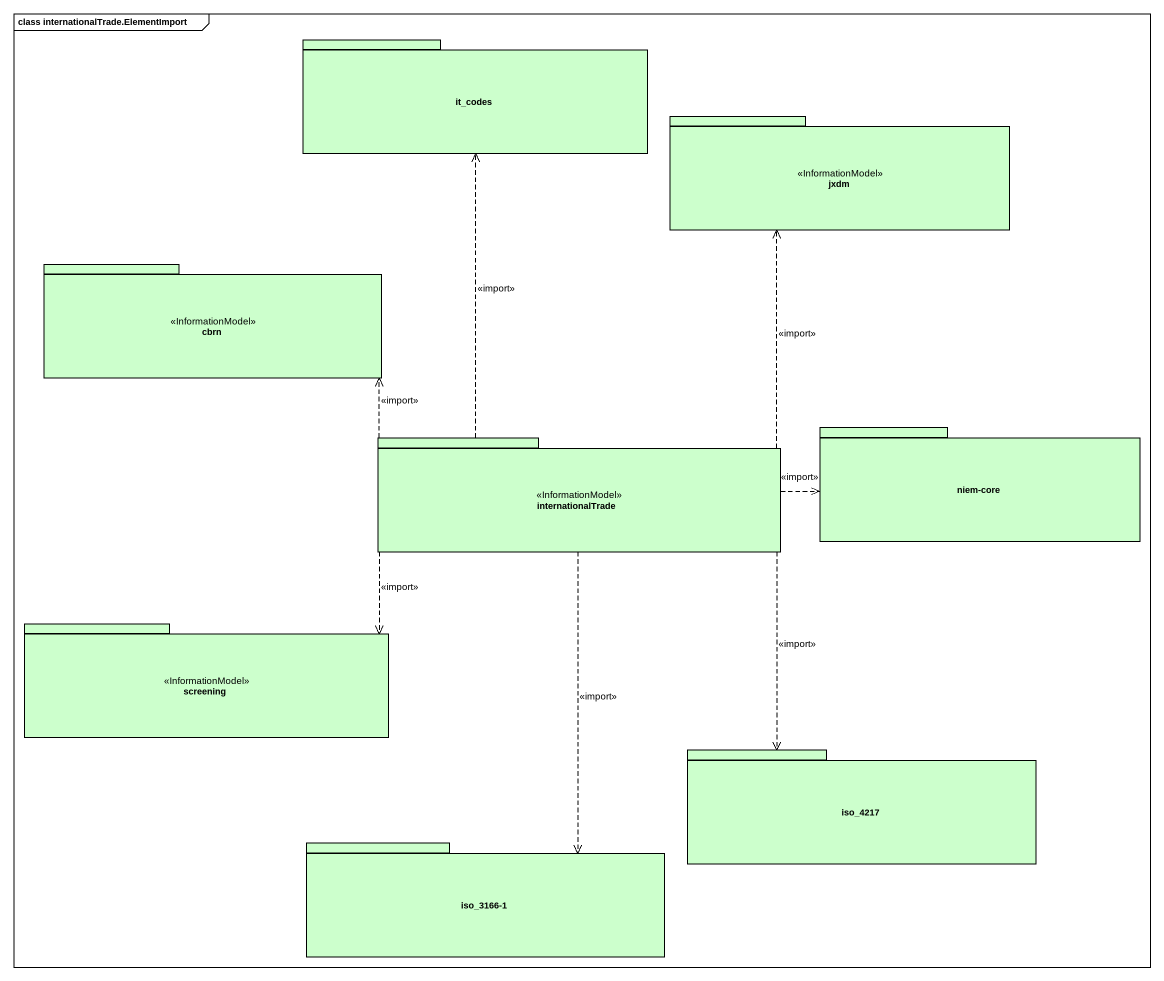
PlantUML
@startuml
mainframe class internationalTrade.ElementImport
package it_codes #CCFFCC {
}
package jxdm <<InformationModel>> #CCFFCC {
}
package cbrn <<InformationModel>> #CCFFCC {
}
package internationalTrade <<InformationModel>> #CCFFCC {
}
package "niem-core" as niem_core #CCFFCC {
}
package screening <<InformationModel>> #CCFFCC {
}
package iso_4217 #CCFFCC {
}
package "iso_3166-1" as iso_3166_1 #CCFFCC {
}
internationalTrade .up.> it_codes : <<import>>
internationalTrade .up.> jxdm : <<import>>
internationalTrade .left.> cbrn : <<import>>
internationalTrade .right.> niem_core : <<import>>
internationalTrade .left.> screening : <<import>>
internationalTrade ..> iso_4217 : <<import>>
internationalTrade ..> iso_3166_1 : <<import>>
@enduml
